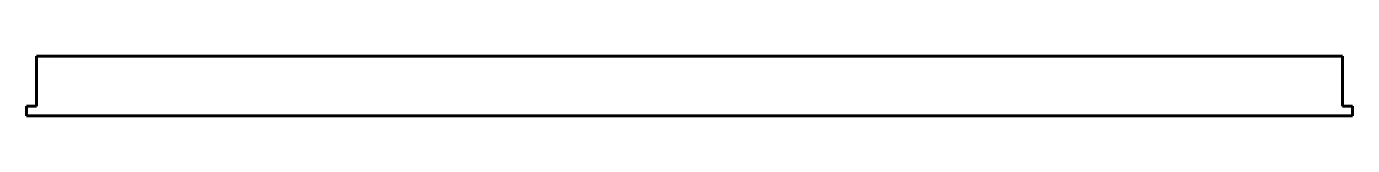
# Model space of a CAD drawing. Header units: millimetres. Extents: x -3 to 1982, y 157 to 247.
import ezdxf

# ---------------------------------------------------------------- set-up
doc = ezdxf.new("R2010")
doc.units = ezdxf.units.MM
for name, pattern in [('K5LT32778', [0]), ('K5LT32779', [0]), ('K5LT32781', [0])]:
    doc.linetypes.add(name, pattern=pattern)
doc.layers.add('Системный слой', color=7, linetype='Continuous')

msp = doc.modelspace()

# ---------------------------------------------------------------- linework, layer by layer
at = {"layer": 'Системный слой', "color": 3, "linetype": 'K5LT32781', "lineweight": 60, "true_color": 0x00ff00}
for p, q in [((11.9, 247.3), (1966.9, 247.3)), ((-3.1, 157.3), (1981.9, 157.3))]:
    msp.add_line(p, q, dxfattribs=at)
at = {"layer": 'Системный слой', "color": 18, "linetype": 'K5LT32779', "lineweight": 60, "true_color": 0x000000}
for p, q in [((11.9, 247.3), (11.9, 172.3)), ((11.9, 172.3), (-3.1, 172.3)), ((-3.1, 172.3), (-3.1, 157.3))]:
    msp.add_line(p, q, dxfattribs=at)
at = {"layer": 'Системный слой', "color": 5, "linetype": 'K5LT32778', "lineweight": 60, "true_color": 0x0000ff}
for p, q in [((1966.9, 247.3), (1966.9, 172.3)), ((1966.9, 172.3), (1981.9, 172.3)), ((1981.9, 172.3), (1981.9, 157.3))]:
    msp.add_line(p, q, dxfattribs=at)

doc.saveas('drawing.dxf')
